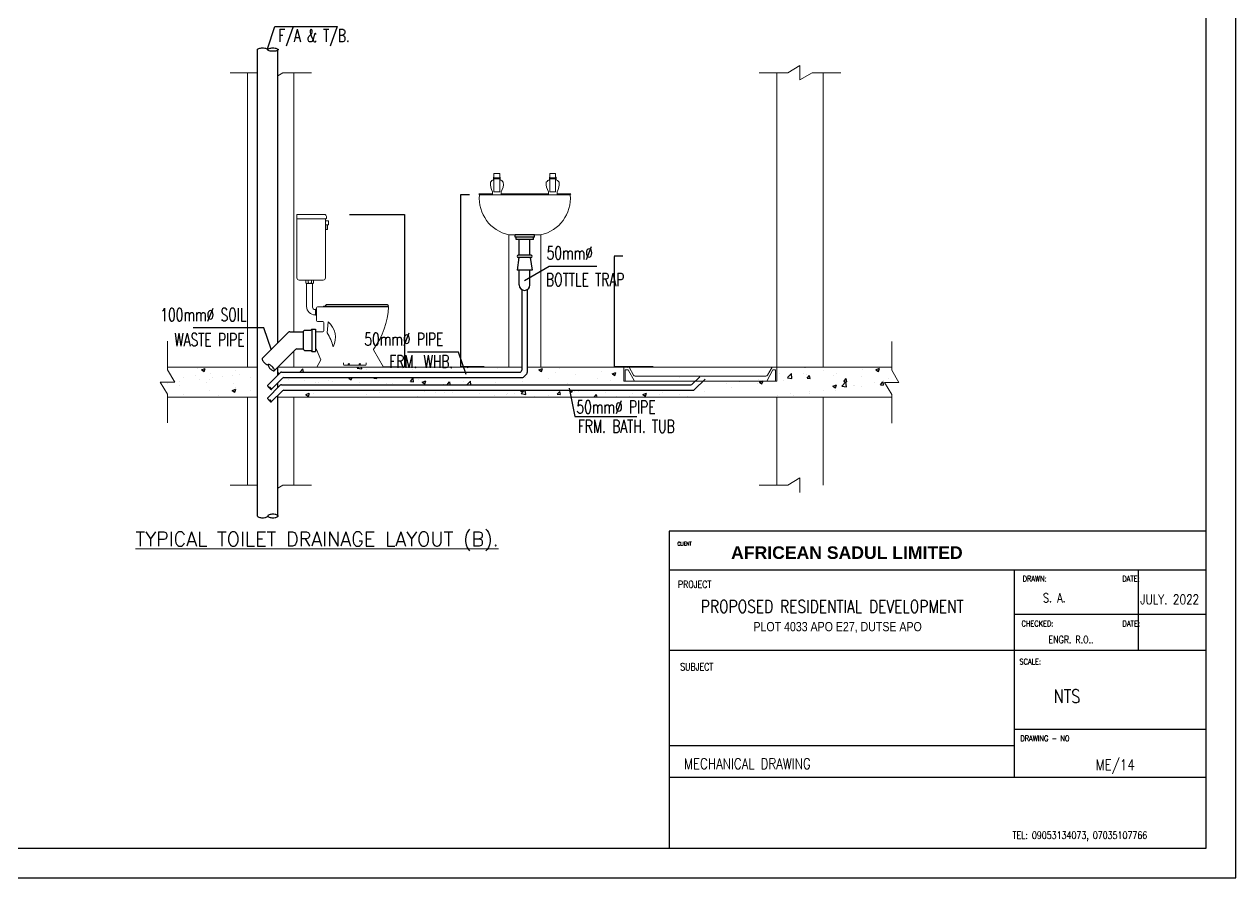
# Model space of a CAD drawing. Header units: inches. Extents: x 23 to 2032867, y 13 to 664695.
# Drawn here: x 992952 to 1021821, y 480348 to 500696 of the extents above; entities that cross this region are included whole.
import ezdxf

# ---------------------------------------------------------------- set-up
doc = ezdxf.new("R2010")
doc.units = ezdxf.units.IN
doc.header["$MEASUREMENT"] = 0
for name, color, linetype, lineweight in [('0TEXT', 9, 'Continuous', 30), ('8', 9, 'Continuous', 18), ('BORDER', 9, 'Continuous', 5), ('DUCT DETAIL', 2, 'Continuous', 15)]:
    doc.layers.add(name, color=color, linetype=linetype, lineweight=lineweight)
for name, color, linetype in [('Annotation - Text', 7, 'Continuous'), ('GFROM', 7, 'Continuous'), ('LIAB', 8, 'Continuous'), ('Plotlyr150', 8, 'Continuous'), ('PLOTYR', 15, 'Continuous')]:
    doc.layers.add(name, color=color, linetype=linetype)
doc.styles.add('GENERATED_STYLE_3', font='arialbd.ttf')
doc.styles.add('RomanS', font='romans.shx')
doc.styles.add('SIMPLEX8', font='simplexd.shx', dxfattribs={"width": 0.8})
doc.styles.get("Standard").update_dxf_attribs({"font": 'arial.ttf'})
doc.dimstyles.new('ISO-25', dxfattribs={"dimtxt": 2.5, "dimasz": 2.5, "dimexe": 1.25, "dimexo": 0.625, "dimtad": 1, "dimtxsty": 'Standard', "dimcen": 2.5, "dimadec": 0, "dimazin": 0, "dimtfac": 1, "dimtmove": 0, "dimatfit": 3, "dimfxl": 1, "dimarcsym": 0})

# ---------------------------------------------------------------- blocks, each defined once
blk = doc.blocks.new('*D213')
at = {"color": 0, "lineweight": -2, "transparency": 16777216}
for p, q in [((1007214, 495165), (1007009, 495165)), ((1007010, 495162), (1007010, 492527)), ((1007937, 492525), (1007009, 492525))]:
    blk.add_line(p, q, dxfattribs=at)
at = {"color": 0, "transparency": 16777216}
for points in [[(1007010, 495162), (1007011, 495162), (1007010, 495165)], [(1007010, 492527), (1007011, 492527), (1007010, 492525)]]:
    blk.add_solid(points, dxfattribs=at)
at = {"layer": 'Defpoints', "color": 0, "transparency": 16777216}
for p in [(1007215, 495165), (1007010, 492525), (1007938, 492525)]:
    blk.add_point(p, dxfattribs=at)
at = {"color": 0, "transparency": 16777216, "insert": (1007008, 493845), "char_height": 2.5, "attachment_point": 5, "rotation": 90}
blk.add_mtext('2640', dxfattribs=at)
blk = doc.blocks.new('*D214')
at = {"color": 0, "lineweight": -2, "transparency": 16777216}
for p, q in [((1003559, 496629), (1003346, 496629)), ((1003347, 496626), (1003347, 492527)), ((1003909, 492525), (1003346, 492525))]:
    blk.add_line(p, q, dxfattribs=at)
at = {"color": 0, "transparency": 16777216}
for points in [[(1003347, 496626), (1003348, 496626), (1003347, 496629)], [(1003347, 492527), (1003348, 492527), (1003347, 492525)]]:
    blk.add_solid(points, dxfattribs=at)
at = {"layer": 'Defpoints', "color": 0, "transparency": 16777216}
for p in [(1003559, 496629), (1003347, 492525), (1003910, 492525)]:
    blk.add_point(p, dxfattribs=at)
at = {"color": 0, "transparency": 16777216, "insert": (1003345, 494577), "char_height": 2.5, "attachment_point": 5, "rotation": 90}
blk.add_mtext('4104', dxfattribs=at)
blk = doc.blocks.new('*D215')
at = {"color": 0, "lineweight": -2, "transparency": 16777216}
for p, q in [((1000700, 496163), (1002016, 496163)), ((1002015, 496161), (1002015, 492527)), ((1001513, 492525), (1002016, 492525))]:
    blk.add_line(p, q, dxfattribs=at)
at = {"color": 0, "transparency": 16777216}
for points in [[(1002014, 496161), (1002015, 496161), (1002015, 496163)], [(1002014, 492527), (1002015, 492527), (1002015, 492525)]]:
    blk.add_solid(points, dxfattribs=at)
at = {"layer": 'Defpoints', "color": 0, "transparency": 16777216}
for p in [(1000699, 496163), (1001512, 492525), (1002015, 492525)]:
    blk.add_point(p, dxfattribs=at)
at = {"color": 0, "transparency": 16777216, "insert": (1002013, 494344), "char_height": 2.5, "attachment_point": 5, "rotation": 90}
blk.add_mtext('3638,4', dxfattribs=at)

msp = doc.modelspace()

# ---------------------------------------------------------------- linework, layer by layer
at = {"color": 9}
for p, q in [((1000888.26, 492495.484), (1000916.258, 492524.664)), ((1000996.741, 492477.988), (1000991.311, 492524.664)), ((1002094.369, 492522.156), (1002094.369, 492522.156)), ((1003506.003, 492524.664), (1003522.01, 492513.867)), ((1003522.322, 492513.754), (1003525.983, 492524.664)), ((1006021.981, 492523.624), (1006021.981, 492523.624)), ((1011542.929, 492524.664), (1011555.001, 492516.522)), ((1011555.312, 492516.413), (1011558.081, 492524.664)), ((996753.182, 492279.971), (996753.182, 492279.971)), ((997036.745, 492324.692), (997036.745, 492324.692)), ((997070.486, 492484.235), (997070.486, 492484.235)), ((997136.532, 492231.115), (997136.532, 492231.115)), ((997179.484, 492455.352), (997264.85, 492488.121)), ((997180.522, 492454.475), (997241.168, 492413.569)), ((997241.48, 492413.453), (997266.201, 492487.128)), ((997379.164, 492365.815), (997379.164, 492365.815)), ((997441.747, 492271.297), (997441.747, 492271.297)), ((997687.58, 492297.194), (997687.58, 492297.194)), ((997903.497, 492332.088), (997903.497, 492332.088)), ((997994.99, 492443.867), (997994.99, 492443.867)), ((998073.645, 492338.586), (998073.645, 492338.586)), ((998338.415, 492269.696), (998338.415, 492269.696)), ((998996.524, 492382.616), (999017.001, 492390.477)), ((999001.063, 492337.97), (999018.348, 492389.485)), ((999530.312, 492409.111), (999589.088, 492479.158)), ((999531.479, 492408.766), (999604.353, 492402.39)), ((999606.867, 492403.345), (999592.77, 492479.768)), ((1000463.293, 492402.314), (1000463.575, 492402.65)), ((1000467.426, 492402.314), (1000467.252, 492403.254)), ((1000656.663, 492255.908), (1000656.663, 492255.908)), ((1000683.785, 492260.063), (1000713.714, 492271.552)), ((1000684.818, 492259.187), (1000745.464, 492218.281)), ((1000745.775, 492218.167), (1000763.688, 492271.552)), ((1000888.704, 492495.032), (1000997.135, 492478.215)), ((1001114.428, 492470.565), (1001114.428, 492470.565)), ((1001279.284, 492256.096), (1001292.254, 492271.552)), ((1001280.446, 492255.751), (1001353.32, 492249.376)), ((1001355.831, 492250.318), (1001351.915, 492271.552)), ((1002153.771, 492179.588), (1002212.547, 492249.635)), ((1002193.614, 492458.251), (1002193.614, 492458.251)), ((1002230.314, 492173.805), (1002216.217, 492250.228)), ((1002348.665, 492234.164), (1002348.665, 492234.164)), ((1004223.709, 492489.471), (1004223.709, 492489.471)), ((1004888.113, 492282.893), (1004888.113, 492282.893)), ((1004946.78, 492382.071), (1004946.78, 492382.071)), ((1005212.485, 492458.004), (1005297.852, 492490.773)), ((1005213.512, 492457.129), (1005274.158, 492416.223)), ((1005274.47, 492416.111), (1005299.191, 492489.787)), ((1005450.692, 492247.503), (1005450.692, 492247.503)), ((1005599.133, 492404.94), (1005599.133, 492404.94)), ((1005716.767, 492483.442), (1005716.767, 492483.442)), ((1006083.928, 492338.914), (1006083.928, 492338.914)), ((1006602.291, 492259.291), (1006602.291, 492259.291)), ((1006709.91, 492424.758), (1006709.91, 492424.758)), ((1006964.636, 492360.359), (1007050.002, 492393.129)), ((1006965.66, 492359.486), (1007026.306, 492318.58)), ((1007026.618, 492318.469), (1007051.339, 492392.144)), ((1011136.056, 492270.507), (1011231.017, 492369.478)), ((1011136.503, 492270.035), (1011244.934, 492253.218)), ((1011223.1, 492331.082), (1011223.1, 492331.082)), ((1011244.538, 492253.011), (1011231.068, 492368.798)), ((1011528.314, 492371.264), (1011528.314, 492371.264)), ((1011592.53, 492342.744), (1011592.53, 492342.744)), ((1011603.953, 492255.077), (1011662.729, 492325.124)), ((1011605.084, 492254.734), (1011677.958, 492248.359)), ((1011680.462, 492249.231), (1011666.366, 492325.654)), ((1011679.411, 492293.107), (1011679.411, 492293.107)), ((1011990.064, 492432.054), (1011990.064, 492432.054)), ((1012243.365, 492315.246), (1012243.365, 492315.246)), ((1012305.393, 492378.952), (1012305.393, 492378.952)), ((1012478.439, 492178.57), (1012537.216, 492248.617)), ((1012554.945, 492172.718), (1012540.848, 492249.141)), ((1012894.2, 492287.748), (1012894.2, 492287.748)), ((1012921.219, 492457.003), (1012921.219, 492457.003)), ((1013245.486, 492460.656), (1013330.853, 492493.425)), ((1013246.503, 492459.784), (1013307.149, 492418.878)), ((1013307.46, 492418.77), (1013332.181, 492492.445)), ((1013545.035, 492260.25), (1013545.035, 492260.25)), ((996236.681, 492093.444), (996240.451, 492094.891)), ((996239.865, 492088.128), (996241.802, 492093.898)), ((996366.546, 492129.744), (996366.546, 492129.744)), ((996642.976, 492188.421), (996642.976, 492188.421)), ((996651.604, 492094.492), (996651.604, 492094.492)), ((997293.811, 492160.923), (997293.811, 492160.923)), ((997362.625, 492216.539), (997362.625, 492216.539)), ((997364.339, 491959.951), (997364.339, 491959.951)), ((997907.235, 491964.477), (997992.602, 491997.247)), ((997908.271, 491963.602), (997968.917, 491922.696)), ((997944.646, 492133.425), (997944.646, 492133.425)), ((997969.228, 491922.58), (997993.949, 491996.256)), ((997980.165, 492038.002), (997980.165, 492038.002)), ((998352.748, 491952.592), (998352.748, 491952.592)), ((999239.383, 492215.258), (999239.383, 492215.258)), ((999640.085, 492214.7), (999640.085, 492214.7)), ((999889.699, 492154.935), (999889.699, 492154.935)), ((999961.309, 492156.014), (999961.309, 492156.014)), ((1000194.913, 492195.117), (1000194.913, 492195.117)), ((1000290.92, 492187.202), (1000290.92, 492187.202)), ((1000941.755, 492159.704), (1000941.755, 492159.704)), ((1001592.589, 492132.206), (1001592.589, 492132.206)), ((1001715.428, 492142.753), (1001715.428, 492142.753)), ((1001849.655, 491968.437), (1001849.655, 491968.437)), ((1002154.93, 492179.244), (1002227.804, 492172.868)), ((1002243.424, 492104.708), (1002243.424, 492104.708)), ((1002435.935, 492162.418), (1002521.302, 492195.188)), ((1002436.966, 492161.544), (1002497.611, 492120.638)), ((1002497.923, 492120.525), (1002522.644, 492194.2)), ((1002500.49, 491940.939), (1002500.49, 491940.939)), ((1002948.08, 492118.937), (1002948.08, 492118.937)), ((1003028.257, 492103.08), (1003087.034, 492173.128)), ((1003029.414, 492102.736), (1003036.445, 492102.121)), ((1003103.905, 492102.121), (1003090.7, 492173.714)), ((1003409.83, 492179.728), (1003409.83, 492179.728)), ((1003500.448, 492102.121), (1003585.581, 492190.848)), ((1003595.873, 492102.121), (1003585.63, 492190.169)), ((1004177.092, 492160.845), (1004177.092, 492160.845)), ((1004777.23, 491950.065), (1004795.097, 491971.359)), ((1004778.381, 491949.722), (1004851.254, 491943.346)), ((1004791.798, 491890.074), (1004869.79, 491971.359)), ((1004834.866, 492169.451), (1004834.866, 492169.451)), ((1004853.761, 491944.265), (1004848.764, 491971.359)), ((1004900.28, 491872.579), (1004888.788, 491971.359)), ((1005497.599, 491967.218), (1005497.599, 491967.218)), ((1005651.717, 491873.558), (1005710.493, 491943.605)), ((1005728.244, 491867.752), (1005714.147, 491944.174)), ((1005891.271, 492137.244), (1005891.271, 492137.244)), ((1005940.236, 491967.129), (1005951.254, 491971.359)), ((1005941.261, 491966.256), (1006001.907, 491925.35)), ((1006002.219, 491925.239), (1006017.693, 491971.359)), ((1006148.433, 491939.72), (1006148.433, 491939.72)), ((1006162.997, 492103.548), (1006162.997, 492103.548)), ((1006932.983, 492204.918), (1006932.983, 492204.918)), ((1007778.936, 491954.672), (1007778.936, 491954.672)), ((1008454.413, 491966.577), (1008454.413, 491966.577)), ((1009171.13, 491946.389), (1009171.13, 491946.389)), ((1009686.149, 492128.738), (1009686.149, 492128.738)), ((1009804.367, 492037.8), (1009804.367, 492037.8)), ((1009991.364, 492168.921), (1009991.364, 492168.921)), ((1010430.349, 492123.644), (1010430.349, 492123.644)), ((1010468.937, 492165.07), (1010554.303, 492197.84)), ((1010469.956, 492164.198), (1010530.602, 492123.292)), ((1010530.913, 492123.183), (1010555.634, 492196.858)), ((1011046.175, 492201.696), (1011046.175, 492201.696)), ((1011669.33, 491951.188), (1011669.33, 491951.188)), ((1011994.719, 491959.504), (1011994.719, 491959.504)), ((1012221.087, 492067.426), (1012306.454, 492100.195)), ((1012222.104, 492066.555), (1012282.75, 492025.649)), ((1012283.061, 492025.54), (1012307.782, 492099.215)), ((1012290.568, 491973.087), (1012290.568, 491973.087)), ((1012437.235, 492068.704), (1012532.197, 492167.674)), ((1012437.682, 492068.23), (1012546.114, 492051.413)), ((1012439.316, 492052.558), (1012439.316, 492052.558)), ((1012479.568, 492178.227), (1012552.441, 492171.851)), ((1012545.718, 492051.208), (1012532.248, 492166.995)), ((1012705.739, 492081.551), (1012705.739, 492081.551)), ((1012744.53, 492092.741), (1012744.53, 492092.741)), ((1012906.394, 492051.139), (1012906.394, 492051.139)), ((1013206.28, 492153.531), (1013206.28, 492153.531)), ((1013352.926, 492102.062), (1013411.702, 492172.109)), ((1013354.051, 492101.72), (1013426.925, 492095.344)), ((1013429.427, 492096.205), (1013415.33, 492172.627)), ((1013416.759, 492203.598), (1013416.759, 492203.598)), ((996738.357, 491874.106), (996738.357, 491874.106)), ((997235.805, 491804.664), (997241.323, 491810.415)), ((997241.962, 491804.664), (997241.371, 491809.738)), ((997582.762, 491851.221), (997582.762, 491851.221)), ((999224.558, 491809.394), (999224.558, 491809.394)), ((999659.386, 491866.833), (999744.752, 491899.602)), ((999660.419, 491865.958), (999721.065, 491825.052)), ((999721.376, 491824.938), (999746.097, 491898.613)), ((999840.384, 491887.445), (999840.384, 491887.445)), ((1001105.915, 491876.412), (1001105.915, 491876.412)), ((1001411.129, 491916.594), (1001411.129, 491916.594)), ((1002333.84, 491828.3), (1002333.84, 491828.3)), ((1002755.052, 491916.751), (1002755.052, 491916.751)), ((1002959.822, 491914.144), (1002959.822, 491914.144)), ((1003151.325, 491913.441), (1003151.325, 491913.441)), ((1003802.16, 491885.943), (1003802.16, 491885.943)), ((1004164.296, 491840.414), (1004164.296, 491840.414)), ((1004452.995, 491858.445), (1004452.995, 491858.445)), ((1004469.231, 491893.15), (1004469.231, 491893.15)), ((1004626.046, 491901.204), (1004626.046, 491901.204)), ((1004792.242, 491889.616), (1004900.674, 491872.799)), ((1005103.829, 491830.947), (1005103.829, 491830.947)), ((1005435.867, 491841.639), (1005435.867, 491841.639)), ((1005652.864, 491873.214), (1005725.738, 491866.839)), ((1006069.103, 491933.05), (1006069.103, 491933.05)), ((1006532.592, 491804.664), (1006584.979, 491867.097)), ((1006600.25, 491804.664), (1006588.629, 491867.661)), ((1006799.268, 491912.222), (1006799.268, 491912.222)), ((1007067.916, 491832.625), (1007067.916, 491832.625)), ((1007379.213, 491825.024), (1007379.213, 491825.024)), ((1007450.103, 491884.724), (1007450.103, 491884.724)), ((1007692.387, 491869.485), (1007777.754, 491902.254)), ((1007693.409, 491868.613), (1007754.055, 491827.707)), ((1007754.366, 491827.596), (1007779.087, 491901.271)), ((1008100.938, 491857.226), (1008100.938, 491857.226)), ((1008149.199, 491926.395), (1008149.199, 491926.395)), ((1008555.304, 491868.337), (1008555.304, 491868.337)), ((1008751.773, 491829.728), (1008751.773, 491829.728)), ((1010902.366, 491850.215), (1010902.366, 491850.215)), ((1011207.58, 491890.397), (1011207.58, 491890.397)), ((1011283.699, 491837.456), (1011283.699, 491837.456)), ((1011664.586, 491887.243), (1011664.586, 491887.243)), ((1012997.878, 491813.855), (1012997.878, 491813.855))]:
    msp.add_line(p, q, dxfattribs=at)
at = {"layer": '0TEXT', "color": 6, "linetype": 'Continuous'}
for p, q in [((998507.909, 488972.368), (998507.909, 500091.482)), ((998996.524, 493102.955), (998996.524, 500081.018)), ((1004651.115, 495622.096), (1004651.115, 495673.827)), ((1005108.69, 495673.827), (1004651.115, 495673.827)), ((1005108.69, 495622.096), (1004651.115, 495622.096)), ((1004673.098, 495563.171), (1004673.098, 495622.096)), ((1005083.498, 495563.171), (1004673.098, 495563.171)), ((1004745.379, 495187.605), (1004745.379, 495563.171)), ((1005001.776, 495187.605), (1005001.776, 495563.171)), ((1005083.498, 495563.171), (1005083.498, 495622.096)), ((1005108.69, 495622.096), (1005108.69, 495673.827)), ((1004737.978, 495136.326), (1004694.099, 494832.315)), ((1005027.416, 495187.605), (1004719.739, 495187.605)), ((1005027.416, 495136.326), (1004719.739, 495136.326)), ((1005009.177, 495136.326), (1005053.056, 494832.315)), ((1005053.056, 494832.315), (1004694.099, 494832.315)), ((1004745.379, 494480.45), (1004745.379, 494832.315)), ((1005001.776, 494480.45), (1005001.776, 494832.315)), ((1004807.898, 494370.354), (1004807.898, 492449.51)), ((1004939.257, 494370.354), (1004939.257, 492395.099)), ((999627.152, 493400.622), (999595.145, 493368.615)), ((999627.152, 493400.622), (999779.438, 493400.607)), ((999805.183, 493426.353), (999779.438, 493400.607)), ((999805.183, 493426.359), (999805.141, 492894.244)), ((999805.183, 493426.359), (999888.506, 493426.353)), ((999888.506, 493426.353), (999888.464, 492894.238)), ((998621.565, 492727.987), (999246.522, 493352.96)), ((999280.463, 493367.02), (999595.145, 493367.024)), ((999595.145, 493368.615), (999595.145, 492951.987)), ((998898.808, 492425.987), (999416.184, 492943.376)), ((999450.125, 492957.435), (999595.145, 492957.437)), ((999627.11, 492919.968), (999595.103, 492951.975)), ((999627.152, 492919.98), (999595.145, 492951.987)), ((999627.11, 492919.968), (999779.396, 492919.983)), ((999805.141, 492894.238), (999779.396, 492919.983)), ((999805.141, 492894.232), (999888.464, 492894.238)), ((998996.524, 492333.43), (998996.524, 492523.705)), ((999051.349, 492388.256), (998748.48, 492085.387)), ((999106.357, 492257.493), (998839.59, 491990.726)), ((999085.29, 492402.314), (1004780.584, 492402.314)), ((999140.298, 492271.552), (1004815.71, 492271.552)), ((1004793.839, 492415.569), (1004780.584, 492402.314)), ((1004925.199, 492361.158), (1004849.652, 492285.611)), ((1009046.81, 492291.684), (1008871.306, 492116.18)), ((1009178.17, 492237.273), (1008926.314, 491985.417)), ((999051.349, 492088.062), (998748.48, 491785.194)), ((999106.357, 491957.3), (998839.59, 491690.533)), ((998996.524, 492033.237), (998996.524, 492147.659)), ((999085.29, 492102.121), (1008837.365, 492102.121)), ((999140.298, 491971.359), (1008892.373, 491971.359)), ((998996.524, 488961.904), (998996.524, 491847.466))]:
    msp.add_line(p, q, dxfattribs=at)
for points in [[(998507.909, 500091.482, -0.227079945), (998513.96, 500104.118, -0.089203647), (998543.967, 500120.499, -0.046169475), (998580.588, 500129.053, -0.034314386), (998631.019, 500132.518, -0.034314386), (998681.451, 500129.053, -0.046169475), (998718.071, 500120.499, -0.089203647), (998748.079, 500104.118, -0.227079945), (998754.13, 500091.482)], [(998621.565, 492727.987, 0.227079945), (998617.615, 492716.973, 0.089203647), (998625.512, 492689.536, 0.046169475), (998641.939, 492662.769, 0.034314386), (998669.498, 492630.791, 0.034314386), (998701.173, 492602.882, 0.046169475), (998727.758, 492586.162, 0.089203647), (998755.107, 492577.966, 0.227079945), (998766.163, 492581.794)], [(998748.48, 492085.387, -0.137903553), (998748.729, 492080.421, 0.089203647), (998751.218, 492071.771, 0.046169475), (998756.397, 492063.332, 0.034314386), (998765.086, 492053.25, 0.034314386), (998775.073, 492044.451, 0.046169475), (998783.455, 492039.179, 0.089203647), (998792.077, 492036.595, 0.227079945), (998795.563, 492037.802)], [(998748.48, 491785.194, -0.137903553), (998748.729, 491780.228, 0.089203647), (998751.218, 491771.578, 0.046169475), (998756.397, 491763.139, 0.034314386), (998765.086, 491753.056, 0.034314386), (998775.073, 491744.257, 0.046169475), (998783.455, 491738.986, 0.089203647), (998792.077, 491736.402, 0.227079945), (998795.563, 491737.609)], [(998507.909, 488972.368, 0.227079945), (998513.96, 488959.732, 0.089203647), (998543.967, 488943.351, 0.046169475), (998580.588, 488934.797, 0.034314386), (998631.019, 488931.331, 0.034314386), (998681.451, 488934.797, 0.046169475), (998718.071, 488943.351, 0.089203647), (998748.079, 488959.732, 0.227079945), (998754.13, 488972.368)]]:
    msp.add_lwpolyline(points, format="xyb", dxfattribs=at)
for points in [[(999000.35, 500091.482, -0.227079945), (998994.299, 500078.845, -0.089203647), (998964.292, 500062.464, -0.046169475), (998927.671, 500053.91, -0.034314386), (998877.24, 500050.445, -0.034314386), (998826.808, 500053.91, -0.046169475), (998790.188, 500062.464, -0.089203647), (998760.181, 500078.845, -0.227079945), (998754.13, 500091.482, -0.227079945), (998760.181, 500104.118, -0.089203647), (998790.188, 500120.499, -0.046169475), (998826.808, 500129.053, -0.034314386), (998877.24, 500132.518, -0.034314386), (998927.671, 500129.053, -0.046169475), (998964.292, 500120.499, -0.089203647), (998994.299, 500104.118, -0.227079945)], [(998910.762, 492435.601, 0.227079945), (998914.711, 492446.615, 0.089203647), (998906.815, 492474.051, 0.046169475), (998890.388, 492500.819, 0.034314386), (998862.828, 492532.797, 0.034314386), (998831.154, 492560.706, 0.046169475), (998804.568, 492577.426, 0.089203647), (998777.22, 492585.622, 0.227079945), (998766.163, 492581.794, 0.227079945), (998762.214, 492570.78, 0.089203647), (998770.11, 492543.343, 0.046169475), (998786.537, 492516.576, 0.034314386), (998814.097, 492484.598, 0.034314386), (998845.772, 492456.689, 0.046169475), (998872.357, 492439.969, 0.089203647), (998899.705, 492431.773, 0.227079945)], [(998841.152, 491991.71, 0.227079945), (998842.397, 491995.182, 0.089203647), (998839.908, 492003.833, 0.046169475), (998834.729, 492012.272, 0.034314386), (998826.04, 492022.354, 0.034314386), (998816.053, 492031.153, 0.046169475), (998807.671, 492036.425, 0.089203647), (998799.049, 492039.009, 0.227079945), (998795.563, 492037.802, 0.227079945), (998794.318, 492034.329, 0.089203647), (998796.807, 492025.679, 0.046169475), (998801.987, 492017.24, 0.034314386), (998810.676, 492007.158, 0.034314386), (998820.662, 491998.359, 0.046169475), (998829.044, 491993.087, 0.089203647), (998837.666, 491990.503, 0.227079945)], [(998841.152, 491691.517, 0.227079945), (998842.397, 491694.989, 0.089203647), (998839.908, 491703.64, 0.046169475), (998834.729, 491712.079, 0.034314386), (998826.04, 491722.161, 0.034314386), (998816.053, 491730.96, 0.046169475), (998807.671, 491736.231, 0.089203647), (998799.049, 491738.816, 0.227079945), (998795.563, 491737.609, 0.227079945), (998794.318, 491734.136, 0.089203647), (998796.807, 491725.486, 0.046169475), (998801.987, 491717.047, 0.034314386), (998810.676, 491706.965, 0.034314386), (998820.662, 491698.165, 0.046169475), (998829.044, 491692.894, 0.089203647), (998837.666, 491690.31, 0.227079945)], [(999000.35, 488972.368, 0.227079945), (998994.299, 488985.005, 0.089203647), (998964.292, 489001.385, 0.046169475), (998927.671, 489009.94, 0.034314386), (998877.24, 489013.405, 0.034314386), (998826.808, 489009.94, 0.046169475), (998790.188, 489001.385, 0.089203647), (998760.181, 488985.005, 0.227079945), (998754.13, 488972.368, 0.227079945), (998760.181, 488959.732, 0.089203647), (998790.188, 488943.351, 0.046169475), (998826.808, 488934.797, 0.034314386), (998877.24, 488931.331, 0.034314386), (998927.671, 488934.797, 0.046169475), (998964.292, 488943.351, 0.089203647), (998994.299, 488959.732, 0.227079945)]]:
    msp.add_lwpolyline(points, format="xyb", close=True, dxfattribs=at)
for centre, radius, start, end in [((1004719.739, 495161.965), 25.64, 90, 270), ((1005027.416, 495161.965), 25.64, 270, 90), ((1004873.577, 494480.45), 128.199, 180, 0), ((999280.464, 493319.02), 48, 90.0007146, 135.0007147), ((999450.125, 492909.435), 48, 90.0007146, 135.0007147), ((999085.29, 492354.314), 48, 90, 134.9999999), ((999140.298, 492223.552), 48, 90, 134.9999999), ((1004759.898, 492449.51), 48, 314.9999999, 0), ((1004815.71, 492319.552), 48, 270, 314.9999999), ((1004891.257, 492395.099), 48, 314.9999999, 0), ((999085.29, 492054.121), 48, 90, 134.9999999), ((999140.298, 491923.359), 48, 90, 134.9999999), ((1008837.365, 492150.121), 48, 270, 314.9999999), ((1008892.373, 492019.359), 48, 270, 314.9999999)]:
    msp.add_arc(centre, radius, start, end, dxfattribs=at)
at = {"layer": 'BORDER'}
for p, q in [((997854.799, 499540.925), (998507.909, 499540.925)), ((998275.104, 492524.664), (998275.104, 499540.925)), ((999117.157, 499540.925), (998996.524, 499468.655)), ((999117.157, 499540.925), (999799.408, 499540.925)), ((999379.104, 493367.021), (999379.104, 499540.925)), ((1010464.307, 499540.925), (1011146.559, 499540.925)), ((1010884.611, 492524.664), (1010884.611, 499540.925)), ((1011436.611, 499714.694), (1011146.559, 499540.925)), ((1011436.611, 499367.157), (1011436.611, 499714.694)), ((1011726.664, 499540.925), (1011436.611, 499367.157)), ((1011726.664, 499540.925), (1012408.916, 499540.925)), ((1011988.611, 492524.664), (1011988.611, 499540.925)), ((996367.782, 492454.717), (996367.782, 493136.968)), ((1013622.062, 492447.19), (1013622.062, 493129.441)), ((999379.104, 492524.664), (999379.104, 492906.294)), ((996367.782, 492524.664), (998507.909, 492524.664)), ((998996.524, 492524.664), (1004807.898, 492524.664)), ((1004939.257, 492524.664), (1009060.869, 492524.664)), ((1009192.229, 492524.664), (1013622.062, 492524.664)), ((996367.782, 492454.717), (996541.55, 492164.664)), ((1013622.062, 492447.19), (1013795.831, 492157.137)), ((996541.55, 492164.664), (996194.013, 492164.664)), ((996194.013, 492164.664), (996367.782, 491874.611)), ((1013795.831, 492157.137), (1013448.294, 492157.137)), ((1013448.294, 492157.137), (1013622.062, 491867.084)), ((996367.782, 491192.36), (996367.782, 491874.611)), ((996367.782, 491804.664), (998507.909, 491804.664)), ((998275.104, 489710.373), (998275.104, 491804.664)), ((998996.524, 491804.664), (1013622.062, 491804.664)), ((999379.104, 489710.373), (999379.104, 491804.664)), ((1010884.611, 489710.373), (1010884.611, 491804.664)), ((1011988.611, 489710.373), (1011988.611, 491804.664)), ((1013622.062, 491184.833), (1013622.062, 491867.084)), ((997854.799, 489710.373), (998507.909, 489710.373)), ((999117.157, 489710.373), (998996.524, 489638.103)), ((999117.157, 489710.373), (999799.408, 489710.373)), ((1010464.307, 489710.373), (1011146.559, 489710.373)), ((1011436.611, 489884.142), (1011146.559, 489710.373)), ((1011436.611, 489536.605), (1011436.611, 489884.142))]:
    msp.add_line(p, q, dxfattribs=at)
at = {"layer": 'DUCT DETAIL', "color": 5}
for p, q in [((1004282.362, 497135.188), (1004145.007, 497135.188)), ((1004145.007, 496702.929), (1004145.007, 497135.188)), ((1004282.362, 496702.929), (1004282.362, 497135.188)), ((1005477.442, 497135.188), (1005614.798, 497135.188)), ((1005477.442, 496702.929), (1005477.442, 497135.188)), ((1005614.798, 496702.929), (1005614.798, 497135.188)), ((1004136.734, 497045.352), (1004136.734, 496990.381)), ((1004282.362, 497035.869), (1004145.007, 497035.869)), ((1004282.362, 497010.571), (1004145.007, 497010.571)), ((1004290.634, 497045.352), (1004290.634, 496990.381)), ((1005469.17, 497045.352), (1005469.17, 496990.381)), ((1005477.442, 497035.869), (1005614.798, 497035.869)), ((1005477.442, 497010.571), (1005614.798, 497010.571)), ((1005623.07, 497045.352), (1005623.07, 496990.381)), ((1004111.084, 496650.049), (1003781.491, 496650.049)), ((1005961.853, 496628.664), (1003797.951, 496628.664)), ((1004111.084, 496702.929), (1004111.084, 496628.664)), ((1004145.007, 496702.929), (1004282.362, 496702.929)), ((1004316.284, 496702.929), (1004316.284, 496628.664)), ((1005443.52, 496650.049), (1004316.284, 496650.049)), ((1005443.52, 496702.929), (1005443.52, 496628.664)), ((1005614.798, 496702.929), (1005477.442, 496702.929)), ((1005648.72, 496702.929), (1005648.72, 496628.664)), ((1005978.313, 496650.049), (1005648.72, 496650.049)), ((1000101.175, 496163.064), (999448.705, 496163.064)), ((999448.705, 494649.334), (999448.705, 496163.064)), ((1000140.323, 496058.669), (999448.705, 496058.669)), ((1000127.274, 494649.334), (1000127.274, 496058.669)), ((1000127.764, 496009.954), (1000199.67, 496009.954)), ((1000153.372, 496071.718), (1000153.372, 496110.866)), ((1000199.67, 496009.954), (1000199.67, 495916.074)), ((1000127.884, 495916.074), (1000199.67, 495916.074)), ((1000141.429, 495916.074), (1000141.429, 495798.933)), ((1000179.093, 495798.933), (1000141.429, 495798.933)), ((1000179.093, 495916.074), (1000179.093, 495798.933)), ((1004498.801, 495673.827), (1004498.801, 492524.664)), ((1005261.003, 495673.827), (1004498.801, 495673.827)), ((1005261.003, 495673.827), (1005261.003, 492524.664)), ((1000075.076, 494597.137), (999500.903, 494597.137)), ((999665.298, 494595.063), (999857.258, 494595.063)), ((999665.298, 494595.063), (999665.298, 494532.451)), ((999717.475, 494595.063), (999717.475, 494542.886)), ((999795.74, 494595.063), (999795.74, 494542.886)), ((999847.917, 494595.063), (999847.917, 494532.451)), ((999665.298, 494532.451), (999681.513, 494516.798)), ((999681.513, 494516.798), (999681.513, 493968.235)), ((999681.513, 494516.798), (999831.775, 494516.798)), ((999821.828, 494516.798), (999821.828, 493951.572)), ((999847.917, 494532.451), (999831.775, 494516.798)), ((1001632.294, 493956.805), (999942.297, 493956.805)), ((1001632.294, 493956.805), (999968.343, 493956.805)), ((1001629.77, 493978.547), (1000123.174, 493978.547)), ((1001603.095, 494011.266), (1000156.032, 494011.266)), ((999895.323, 493894.114), (999879.287, 493894.114)), ((999895.323, 493767.13), (999882.619, 493767.13)), ((999917.877, 493903.882), (999895.323, 493903.882)), ((999895.323, 493903.882), (999895.323, 493757.362)), ((999917.877, 493757.362), (999895.323, 493757.362)), ((999917.877, 493932.385), (999917.877, 493631.654)), ((999942.297, 493607.235), (1000068.23, 493607.235)), ((1000092.649, 493582.815), (1000092.649, 493387.318)), ((1000190.903, 493601.185), (1000166.799, 493336.726)), ((1000068.23, 493362.898), (999888.501, 493362.899)), ((999917.877, 492939.994), (1000021.077, 492698.33)), ((1001512.442, 492524.664), (1001277.295, 492931.95)), ((1001512.442, 492524.664), (999920.416, 492524.664)), ((999920.811, 492524.664), (1000021.077, 492698.33)), ((1000057.211, 492524.664), (1000783.071, 492524.664)), ((1001093.826, 492565.85), (1000567.2, 492565.85)), ((1010884.611, 492524.664), (1007236.611, 492524.664)), ((1007236.611, 492524.664), (1007236.611, 492188.664)), ((1007471.059, 492333.353), (1007364.775, 492524.664)), ((1010772.775, 492524.664), (1010666.491, 492333.353)), ((1010884.611, 492188.664), (1010884.611, 492524.664)), ((1007238.197, 492245.101), (1007238.197, 492245.101)), ((1007270.211, 492457.464), (1007270.211, 492188.664)), ((1007345.005, 492457.464), (1007270.211, 492457.464)), ((1007325.736, 492502.81), (1007325.736, 492502.81)), ((1007494.338, 492188.664), (1007345.005, 492457.464)), ((1007513.018, 492308.664), (1010624.532, 492308.664)), ((1007699.947, 492305.891), (1007699.947, 492305.891)), ((1008570.13, 492274.201), (1008570.13, 492274.201)), ((1010453.114, 492229.711), (1010453.114, 492229.711)), ((1010792.545, 492457.464), (1010643.212, 492188.664)), ((1010851.011, 492457.464), (1010792.545, 492457.464)), ((1010851.011, 492188.664), (1010851.011, 492457.464)), ((1010941.695, 492370.242), (1010941.695, 492370.242)), ((1007236.611, 492188.664), (1010884.611, 492188.664)), ((1007270.211, 492188.664), (1007494.338, 492188.664)), ((1007944.148, 492188.357), (1007944.148, 492188.357)), ((1010643.212, 492188.664), (1010851.011, 492188.664))]:
    msp.add_line(p, q, dxfattribs=at)
for points in [[(1000151.365, 493976.054), (1000079.843, 493976.054), (1000079.843, 493956.042), (1000151.365, 493956.042)], [(1001620.954, 493976.054), (1001549.432, 493976.054), (1001549.432, 493956.042), (1001620.954, 493956.042)]]:
    msp.add_lwpolyline(points, close=True, dxfattribs=at)
for centre in [(1000686.068, 492591.093), (1000947.783, 492591.093)]:
    msp.add_circle(centre, 16.438, dxfattribs=at)
for centre, radius, start, end in [((1004424.648, 496892.822), 366.581, 174.4524891, 211.1988546), ((1004213.684, 496816.344), 190.29, 111.156083, 143.9753765), ((1004213.684, 496816.344), 241.59, 106.5154078, 108.573109), ((1004213.684, 496816.344), 215.94, 108.5444307, 110.8761135), ((1004213.684, 496816.344), 241.59, 71.426891, 73.4845922), ((1004213.684, 496816.344), 215.94, 69.1238865, 71.4555693), ((1004213.684, 496816.344), 190.29, 36.0246235, 68.843917), ((1004002.72, 496892.822), 366.581, 328.8011454, 5.5475109), ((1005757.084, 496892.822), 366.581, 174.4524891, 211.1988546), ((1005546.12, 496816.344), 190.29, 111.156083, 143.9753765), ((1005546.12, 496816.344), 241.59, 106.5154078, 108.573109), ((1005546.12, 496816.344), 215.94, 108.5444307, 110.8761135), ((1005546.12, 496816.344), 241.59, 71.426891, 73.4845922), ((1005546.12, 496816.344), 215.94, 69.1238865, 71.4555693), ((1005546.12, 496816.344), 190.29, 36.0246235, 68.843917), ((1005335.156, 496892.822), 366.581, 328.8011454, 5.5475109), ((1003767.29, 496622.091), 31.357, 12.0988604, 63.0719119), ((1004691.809, 496550.125), 897.302, 174.9785965, 257.578748), ((1005067.995, 496550.125), 897.302, 282.421252, 5.0214035), ((1005992.514, 496622.091), 31.357, 116.9280881, 167.9011396), ((1000101.175, 496110.866), 52.198, 0, 90), ((1000140.323, 496071.718), 13.049, 270, 0), ((999500.903, 494649.334), 52.198, 180, 270), ((999691.387, 494542.886), 26.088, 180, 0), ((999756.607, 494559.192), 42.394, 202.6198649, 337.3801351), ((999821.828, 494542.886), 26.088, 180, 0), ((1000075.076, 494649.334), 52.198, 270, 0), ((999882.619, 493968.235), 201.105, 180, 270), ((999942.297, 493932.385), 24.42, 90, 180), ((1000163.061, 493971.348), 40.532, 99.9873507, 169.7694615), ((999792.125, 494046.557), 1842.356, 323.8863946, 357.2076908), ((1001594.628, 493977.129), 35.171, 2.3104432, 76.0702236), ((999879.287, 493951.572), 57.459, 180, 270), ((999942.297, 493631.654), 24.42, 180, 270), ((1000068.23, 493582.815), 24.42, 0, 90), ((1000068.23, 493387.318), 24.42, 270, 0), ((999890.351, 493230.27), 477.398, 331.8526613, 50.9822035), ((999434.344, 492820.32), 896.195, 11.8962285, 35.1851483), ((999891.456, 492928.711), 28.729, 23.1244165, 95.9682659), ((1001298.444, 492944.16), 24.42, 137.3846491, 210), ((1000684.571, 492612.59), 126.335, 173.3538635, 201.7134916), ((1000976.455, 492612.59), 126.335, 338.2865084, 6.6461365), ((1007513.018, 492356.664), 48, 209.0546041, 270), ((1010624.532, 492356.664), 48, 270, 330.9453959)]:
    msp.add_arc(centre, radius, start, end, dxfattribs=at)
at = {"layer": 'LIAB', "color": 7, "linetype": 'Continuous', "ltscale": 256.031999}
for p, q in [((1021116.798, 481051.986), (1021116.798, 520060.919)), ((1021116.798, 488614.154), (1008320.583, 488614.154)), ((1008320.583, 488614.154), (1008320.583, 481051.986)), ((1008320.583, 487687.282), (1021116.798, 487687.282)), ((1016539.764, 487687.282), (1016539.764, 482735.048)), ((1019492.579, 487693.289), (1019492.579, 485764.154)), ((1021116.798, 486624.087), (1016539.764, 486624.087)), ((1021116.798, 485764.154), (1008320.583, 485764.154)), ((1016539.764, 483889.003), (1021102.719, 483889.003)), ((1008320.583, 483504.417), (1016539.764, 483504.417)), ((1021116.798, 482735.048), (1008320.583, 482735.048)), ((964971.626, 481051.986), (1021116.798, 481051.986))]:
    msp.add_line(p, q, dxfattribs=at)
at = {"layer": 'PLOTYR', "color": 1, "linetype": 'Continuous', "ltscale": 250}
for p, q in [((1021820.931, 480347.853), (1021820.931, 520765.052)), ((964082.077, 480347.853), (1021820.931, 480347.853))]:
    msp.add_line(p, q, dxfattribs=at)

# ---------------------------------------------------------------- texts
at = {"layer": '8', "color": 7, "style": 'RomanS', "width": 0.7}
for s, height, p in [('F/A & T/B.', 306.5977, (999006.996, 500273.75)), ('50mm%%C ', 306.5977, (1005399.87, 495089.879)), ('BOTTLE TRAP', 306.59766, (1005385.225, 494455.351)), ('100mm%%C SOIL ', 306.59766, (996194.142, 493616.843)), ('WASTE PIPE', 306.5977, (996527.401, 493021.593)), ('50mm%%C PIPE', 306.59766, (1001055, 493034.781)), ('FRM. WHB.', 306.5977, (1001647.789, 492502.132)), ('50mm%%C PIPE', 306.59766, (1006109.097, 491417.309)), ('FRM. BATH. TUB', 306.59766, (1006142.136, 490958.704))]:
    msp.add_text(s, height=height, dxfattribs=at).set_placement(p)
at = {"layer": '8', "color": 7, "insert": (999929.106, 488367.946), "char_height": 336, "attachment_point": 5, "style": 'RomanS'}
msp.add_mtext('\\A1;{\\LTYPICAL TOILET DRAINAGE LAYOUT (B).}', dxfattribs=at)
at = {"layer": 'Annotation - Text', "linetype": 'Continuous', "lineweight": 20, "insert": (1012523.953, 488249.217), "char_height": 300, "width": 7891.24482, "attachment_point": 2, "line_spacing_factor": 0.992596, "style": 'GENERATED_STYLE_3'}
msp.add_mtext('\\pi59.673;AFRICEAN SADUL LIMITED', dxfattribs=at)
at = {"layer": 'Annotation - Text', "color": 0, "linetype": 'Continuous', "lineweight": 20, "insert": (1012268.7, 486445.721), "char_height": 220.29504, "width": 6419.9254, "attachment_point": 2, "line_spacing_factor": 0.992596, "style": 'GENERATED_STYLE_3'}
msp.add_mtext('\\pi43.81889; {\\fTechnicLite|b0|i0|c2|p2;PLOT 4033 APO E27, DUTSE APO }', dxfattribs=at)
at = {"layer": 'GFROM', "color": 7, "linetype": 'Continuous', "ltscale": 204.216, "style": 'SIMPLEX8', "width": 0.8}
for s, height, p in [('JULY. 2022', 229.5089, (1019542.378, 486869.047, 30926.094)), ('PROPOSED RESIDENTIAL DEVELOPMENT', 301.23038, (1009074.188, 486665.665, -5724.903))]:
    msp.add_text(s, height=height, dxfattribs=at).set_placement(p)
at = {"layer": 'Plotlyr150', "color": 7, "linetype": 'Continuous', "ltscale": 251.249999, "style": 'SIMPLEX8', "width": 0.8}
for s, height, p in [('CLIENT', 85.1281, (1008519.376, 488268.37)), ('PROJECT', 170.2563, (1008529.678, 487260.088)), ('DRAWN:                      DATE:', 136.205, (1016742.88, 487409.118)), ('CHECKED:                    DATE:', 136.205, (1016715.38, 486340.854)), ('SUBJECT', 170.2563, (1008582.045, 485292.471)), ('SCALE:', 136.205, (1016665.799, 485431.931)), ('DRAWING - NO', 136.205, (1016689.546, 483602.582))]:
    msp.add_text(s, height=height, dxfattribs=at).set_placement(p)
at = {"layer": 'Plotlyr150', "color": 7, "linetype": 'Continuous', "ltscale": 306.324012, "style": 'SIMPLEX8', "width": 0.8}
for s, height, p in [('S. A.', 215.1646, (1017224.306, 486914.043)), ('ENGR. R.O..', 172.13164, (1017356.993, 485940.216)), ('NTS', 318.7623, (1017482.993, 484516.466)), ('MECHANICAL DRAWING', 258.19746, (1008674.735, 482936.961)), ('ME/14', 258.1975, (1018484.145, 482911.702)), ('TEL: 09053134073, 07035107766', 172.13164, (1016501.886, 481275.814))]:
    msp.add_text(s, height=height, dxfattribs=at).set_placement(p)

# ---------------------------------------------------------------- dimensions: what is measured, and where the dimension line sits
for base, p1, p2, picture, middle in [((1003347.318, 492524.664), (1003559.134, 496628.664), (1003909.56, 492524.664), '*D214', (1003345.417, 494576.664)), ((1002014.741, 492524.664), (1000699.032, 496163.064), (1001512.442, 492524.664), '*D215', (1002012.613, 494343.864)), ((1007010.152, 492524.664), (1007214.85, 495164.664), (1007937.672, 492524.664), '*D213', (1007008.25, 493844.664))]:
    dim = msp.add_linear_dim(base=base, p1=p1, p2=p2, angle=90, dimstyle='ISO-25')
    dim.commit()
    dim.dimension.update_dxf_attribs({"geometry": picture, "text_midpoint": middle})

# ---------------------------------------------------------------- leaders
for points in [[(998745.249, 500108.162), (998922.955, 500638.946), (1000405.466, 500638.946)], [(1004871.942, 494586.961), (1005459.591, 494927.04), (1006594.693, 494927.04)], [(998841.718, 492924.857), (998664.012, 493455.641), (996973.745, 493455.641)], [(1003479.565, 492349.445), (1003301.859, 492880.229), (1002088.202, 492880.229)], [(1005937.941, 492018.052), (1006075.257, 491348.086), (1007548.326, 491348.086)]]:
    msp.add_leader(points, dimstyle='ISO-25', override={"dimgap": 1, "dimtad": 0, "dimclrd": 9})

doc.saveas('drawing.dxf')
